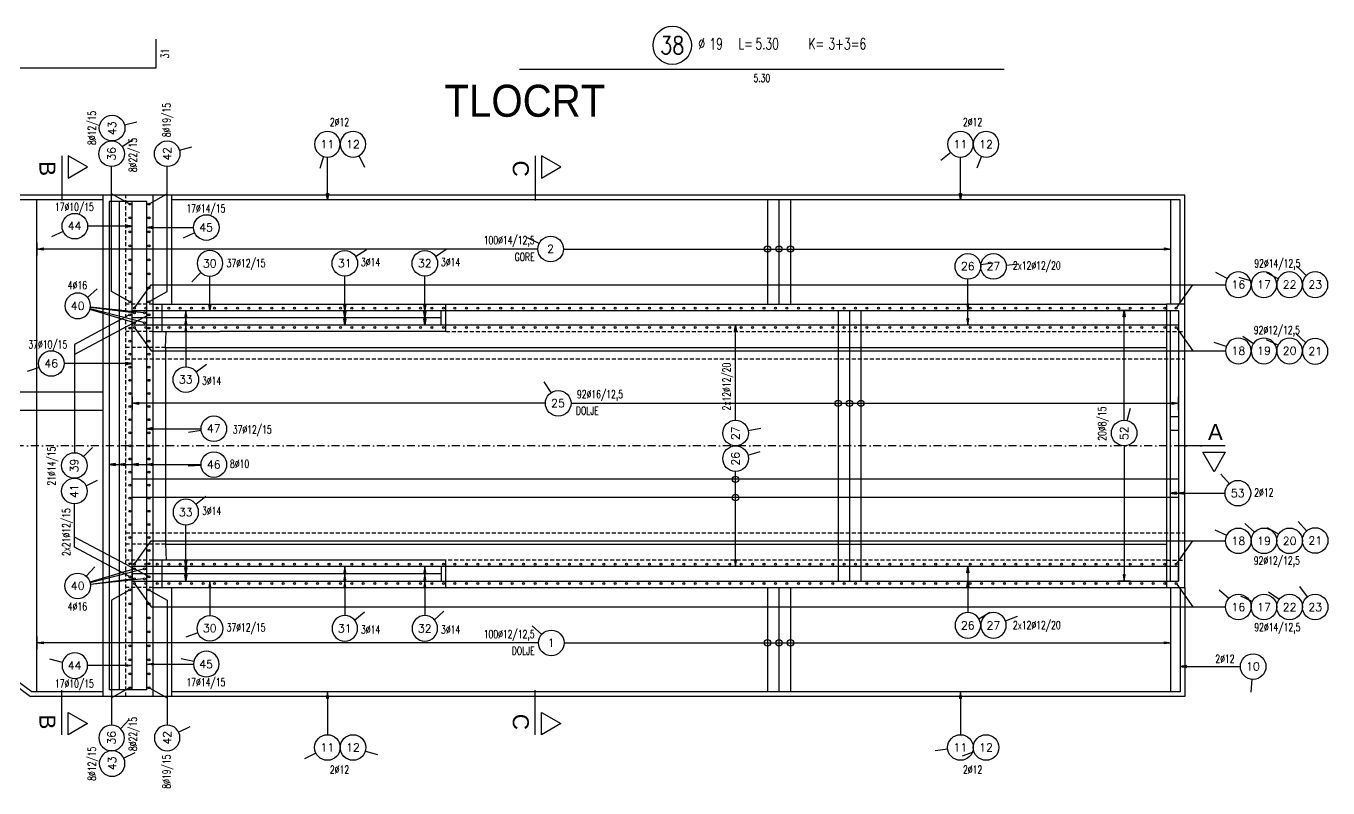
# Model space of a CAD drawing. Extents: x 14889 to 20301, y 1178 to 4297.
# Drawn here: x 15711 to 17135, y 1998 to 2831 of the extents above; entities that cross this region are included whole.
import ezdxf
from ezdxf.enums import TextEntityAlignment as Align

# ---------------------------------------------------------------- set-up
doc = ezdxf.new("R2010")
doc.units = 0
doc.header["$LTSCALE"] = 35
for name, pattern in [('CENTER', [0.47, 0.25, -0.1, 0.02, -0.1]), ('HIDDEN', [9.525, 6.35, -3.175]), ('HIDDEN2', [0.1875, 0.125, -0.0625])]:
    doc.linetypes.add(name, pattern=pattern)
for name, color, linetype in [('ARM', 1, 'CONTINUOUS'), ('ARM-I', 6, 'CONTINUOUS'), ('BETON', 7, 'CONTINUOUS'), ('BETON TANKO', 40, 'CONTINUOUS'), ('CRTICA', 7, 'CONTINUOUS'), ('KOTE', 4, 'CONTINUOUS'), ('NEVIDLJIVO', 9, 'HIDDEN2'), ('OSI', 2, 'CENTER'), ('TANKO', 8, 'CONTINUOUS'), ('TEKST', 7, 'CONTINUOUS')]:
    doc.layers.add(name, color=color, linetype=linetype)
doc.styles.add('KOTE', font='romans.shx', dxfattribs={"width": 0.7})
doc.styles.add('NASLOV', font='ARIAL.TTF')
doc.styles.get("Standard").update_dxf_attribs({"font": 'romans.shx', "width": 0.9})

# ---------------------------------------------------------------- blocks, each defined once
blk = doc.blocks.new('POZ')
at = {"layer": 'ARM-I'}
blk.add_circle((0, 0), 0.6, dxfattribs=at)
at = {"layer": 'ARM', "width": 0.7}
for s, p in [('%%c', (0.814, -0.125)), ('L=', (2.064, -0.125)), ('K=', (4.256, -0.125))]:
    blk.add_text(s, height=0.35, dxfattribs=at).set_placement(p)
for tag, p in [('VA', (0.879, 0.435)), ('FI', (1.162, -0.13)), ('DUZ', (2.598, -0.13)), ('KOM', (4.881, -0.13))]:
    blk.add_attdef(tag, p, '', height=0.35, dxfattribs=at)
at = {"layer": 'ARM', "width": 0.7, "flags": 1}
for tag, p in [('TIP', (1.038, -0.896)), ('A', (1.162, -1.411)), ('B', (1.162, -1.918)), ('C', (1.162, -2.426)), ('D', (1.162, -2.934)), ('E', (1.162, -3.441)), ('F', (1.162, -3.949)), ('G', (1.162, -4.457)), ('H', (1.162, -4.964)), ('I', (1.162, -5.472)), ('J', (1.162, -5.98)), ('K', (1.162, -6.487)), ('L', (1.162, -6.995)), ('M', (1.162, -7.503)), ('N', (1.162, -8.011))]:
    blk.add_attdef(tag, p, '', height=0.35, dxfattribs=at)
at = {"layer": 'ARM-I', "width": 0.8}
blk.add_attdef('POZ', text='', height=0.55, dxfattribs=at).set_placement((0, 0), align=Align.MIDDLE)
blk = doc.blocks.new('S')
at = {"layer": 'KOTE', "color": 9}
blk.add_line((0, 1), (0, -1), dxfattribs=at)
blk.add_lwpolyline([(-1, 0.17), (-1, -0.17), (0, 0)], close=True, dxfattribs=at)
at = {"layer": 'KOTE', "color": 9, "linetype": 'ByBlock'}
blk.add_solid([(-1, 0.17), (-1, -0.17), (0, 0)], dxfattribs=at)
blk = doc.blocks.new('P')
at = {"layer": 'KOTE'}
blk.add_circle((0, 0), 0.4, dxfattribs=at)
blk.add_attdef('P', text='', height=0.25, dxfattribs=at).set_placement((-0.004, 0.004), align=Align.MIDDLE)
blk = doc.blocks.new('STR')
at = {"layer": 'KOTE', "color": 9}
blk.add_lwpolyline([(-1, 0.17), (-1, -0.17), (0, 0)], close=True, dxfattribs=at)
at = {"layer": 'KOTE', "color": 9, "linetype": 'ByBlock'}
blk.add_solid([(-1, 0.17), (-1, -0.17), (0, 0)], dxfattribs=at)

msp = doc.modelspace()

# ---------------------------------------------------------------- linework, layer by layer
at = {"layer": 'ARM'}
for p, q in [((15795.3, 2641.3), (15550.3, 2641.3)), ((15723.1, 2103.3), (15723.1, 2641.3)), ((15843.3, 2639.3), (15802.3, 2639.3)), ((15802.3, 2639.3), (15802.3, 2105.3)), ((15813.2, 2639.3), (15813.2, 2105.3)), ((15827.3, 2105.3), (15827.3, 2639.3)), ((15843.3, 2105.3), (15843.3, 2639.3)), ((16973.3, 2641.3), (15870.3, 2641.3)), ((16522.1, 2641.3), (16522.1, 2527.3)), ((16534.6, 2641.3), (16534.6, 2527.3)), ((16547.1, 2641.3), (16547.1, 2527.3)), ((16963.1, 2527.3), (16963.1, 2641.3)), ((16973.3, 2527.3), (16973.3, 2641.3)), ((15827.3, 2520.3), (16971.3, 2520.3)), ((16165.3, 2504.3), (16165.3, 2520.3)), ((16599.2, 2520.3), (16599.2, 2224.3)), ((16611.7, 2520.3), (16611.7, 2224.3)), ((16624.2, 2520.3), (16624.2, 2224.3)), ((16962.3, 2520.3), (16962.3, 2224.3)), ((16971.3, 2520.3), (16971.3, 2224.3)), ((16165.3, 2512.3), (15827.3, 2512.3)), ((16971.3, 2504.3), (15827.3, 2504.3)), ((15795.3, 2431.1), (15550.3, 2431.1)), ((15795.3, 2411.1), (15550.3, 2411.1)), ((16962.3, 2404.5), (16971.3, 2404.5)), ((16962.3, 2389.5), (16971.3, 2389.5)), ((16971.3, 2335.7), (15827.3, 2335.7)), ((16971.3, 2315.7), (15827.3, 2315.7)), ((16971.3, 2240.3), (15827.3, 2240.3)), ((15827.3, 2240.3), (15827.3, 2224.3)), ((16165.3, 2240.3), (16165.3, 2224.3)), ((16971.3, 2224.3), (16971.3, 2240.3)), ((15550.3, 2227.7), (15717.9, 2103.3)), ((16165.3, 2232.3), (15827.3, 2232.3)), ((15827.3, 2224.3), (16971.3, 2224.3)), ((16522.1, 2217.3), (16522.1, 2103.3)), ((16534.6, 2217.3), (16534.6, 2103.3)), ((16547.1, 2217.3), (16547.1, 2103.3)), ((16963.1, 2103.3), (16963.1, 2217.3)), ((16973.3, 2217.3), (16973.3, 2103.3)), ((15795.3, 2103.3), (15717.9, 2103.3)), ((15843.3, 2105.3), (15802.3, 2105.3)), ((16973.3, 2103.3), (15870.3, 2103.3))]:
    msp.add_line(p, q, dxfattribs=at)
at = {"layer": 'ARM-I'}
for points in [[(15315.6, 2816.8), (15315.6, 2785.8), (15853.6, 2785.8), (15853.6, 2816.8)], [(16250.9, 2784.1), (16780.9, 2784.1)]]:
    msp.add_lwpolyline(points, dxfattribs=at)
at = {"layer": 'BETON'}
for p, q in [((15850.3, 2646.3), (15795.3, 2646.3)), ((15795.3, 2646.3), (15795.3, 2098.3)), ((15850.3, 2098.3), (15850.3, 2646.3)), ((15850.3, 2527.3), (16370.3, 2527.3)), ((15860.3, 2497.3), (15860.3, 2527.3)), ((16170.3, 2497.3), (16170.3, 2527.3)), ((16370.3, 2527.3), (16958.3, 2527.3)), ((15850.3, 2497.3), (15923.2, 2497.3)), ((16170.3, 2497.3), (15923.2, 2497.3)), ((15864, 2479.7), (16958.3, 2479.7)), ((15864, 2264.8), (16958.3, 2264.8)), ((15923.2, 2247.3), (15850.3, 2247.3)), ((15860.3, 2217.3), (15860.3, 2247.3)), ((16170.3, 2247.3), (15923.2, 2247.3)), ((16170.3, 2217.3), (16170.3, 2247.3)), ((15850.3, 2217.3), (16370.3, 2217.3)), ((16370.3, 2217.3), (16958.3, 2217.3)), ((15850.3, 2098.3), (15795.3, 2098.3))]:
    msp.add_line(p, q, dxfattribs=at)
msp.add_lwpolyline([(16958.3, 2527.3), (16958.3, 2217.3), (16978.3, 2217.3), (16978.3, 2527.3)], close=True, dxfattribs=at)
at = {"layer": 'BETON TANKO'}
for p, q in [((15795.3, 2646.3), (15545.3, 2646.3)), ((16978.3, 2646.3), (15850.3, 2646.3)), ((15870.3, 2646.3), (15870.3, 2527.3)), ((16978.3, 2527.3), (16978.3, 2646.3)), ((15864, 2479.7), (15864.6, 2497.3)), ((15864, 2479.7), (15864, 2264.8)), ((15864, 2264.8), (15864.6, 2247.3)), ((15545.3, 2225.2), (15716.3, 2098.3)), ((15870.3, 2217.3), (15870.3, 2098.3)), ((16978.3, 2217.3), (16978.3, 2098.3)), ((15795.3, 2098.3), (15716.3, 2098.3)), ((16978.3, 2098.3), (15850.3, 2098.3))]:
    msp.add_line(p, q, dxfattribs=at)
at = {"layer": 'CRTICA'}
for p, q in [((15819, 2723.2), (15832.6, 2726.7)), ((15816.5, 2699.6), (15828.1, 2707.4)), ((15879.1, 2695.6), (15892.6, 2699.4)), ((16722.3, 2693.2), (16711.5, 2684.2)), ((16036.7, 2688.8), (16032.5, 2675.4)), ((16075.2, 2689.6), (16081.5, 2677.1)), ((16755.9, 2689.1), (16750.8, 2676.1)), ((15752, 2606.6), (15739.3, 2600.7)), ((15895.7, 2605.1), (15883, 2599.3)), ((16272.4, 2593.6), (16259.8, 2599.7)), ((16071.7, 2579.3), (16083.5, 2586.8)), ((16159, 2579.5), (16170.7, 2587.3)), ((16755, 2570.4), (16768.9, 2572.3)), ((16783.1, 2569.8), (16797, 2571.2)), ((17111, 2558.5), (17101.3, 2568.5)), ((15902.6, 2561.8), (15892.8, 2551.7)), ((17024.5, 2555.2), (17012.2, 2561.9)), ((17051.4, 2552.3), (17037.9, 2556.2)), ((17080.4, 2555), (17068.1, 2561.6)), ((15778.5, 2534.6), (15789.1, 2543.8)), ((17053.3, 2484), (17041.7, 2492)), ((17110.5, 2485.1), (17100.1, 2494.6)), ((17023.6, 2480.8), (17010.4, 2485.4)), ((17080.2, 2482.2), (17067.6, 2488.3)), ((15725.8, 2457.9), (15712.5, 2453.5)), ((15897.3, 2453.1), (15908.5, 2461.5)), ((16285.5, 2430.5), (16277.8, 2442.2)), ((16915.4, 2399.9), (16918.8, 2413.4)), ((16500.9, 2388.9), (16514.6, 2391.5)), ((15902.9, 2389), (15889.1, 2386.9)), ((15774.2, 2360.6), (15784.2, 2370.4)), ((16500.6, 2362.2), (16514, 2366.2)), ((15902.8, 2350.8), (15888.8, 2349.9)), ((15777, 2328.7), (15789.6, 2334.6)), ((17027, 2330.9), (17017.6, 2341.3)), ((15897, 2308.6), (15907.9, 2317.4)), ((17024.1, 2274.3), (17011.4, 2280.2)), ((17054.4, 2277.8), (17044, 2287.2)), ((17080.8, 2275.6), (17068.7, 2282.7)), ((17111.5, 2279.3), (17102.1, 2289.7)), ((15777.2, 2229.6), (15786.5, 2240.1)), ((17026.3, 2205.4), (17015.8, 2214.6)), ((17052.1, 2202), (17039.4, 2207.9)), ((17081.3, 2204.1), (17069.9, 2212.2)), ((17112.4, 2207.3), (17103.9, 2218.4)), ((16070.6, 2181.8), (16081.3, 2190.8)), ((16157.8, 2182.1), (16168.1, 2191.5)), ((16753.1, 2183.2), (16765.1, 2190.4)), ((16782.2, 2181.1), (16795.2, 2186.1)), ((15899.3, 2167.8), (15886.2, 2162.9)), ((16275.2, 2166.1), (16264.8, 2175.5)), ((15751.1, 2135.5), (15737.5, 2138.9)), ((15894.8, 2136.5), (15881.1, 2139.4)), ((17051.7, 2117), (17050.3, 2103)), ((15814.6, 2063), (15824.2, 2073.1)), ((15878.2, 2059.2), (15890.7, 2065.5)), ((15818.1, 2030.9), (15830.7, 2037)), ((16028.3, 2036.2), (16015.8, 2030)), ((16082.4, 2038.5), (16095.8, 2034.7)), ((16719.1, 2040.6), (16705.3, 2038.8)), ((16747.9, 2037.6), (16734.7, 2032.8))]:
    msp.add_line(p, q, dxfattribs=at)
at = {"layer": 'KOTE'}
for centre, radius in [((15824.8, 2636.7), 1.05), ((15845.8, 2636.7), 1.05), ((15824.8, 2621.5), 1.05), ((15845.8, 2621.5), 1.05), ((15824.8, 2606.2), 1.05), ((15845.8, 2606.2), 1.05), ((15824.8, 2590.9), 1.05), ((15845.8, 2590.9), 1.05), ((16522.1, 2587.5), 3.5), ((16534.6, 2587.5), 3.5), ((16547.1, 2587.5), 3.5), ((15824.8, 2575.6), 1.05), ((15845.8, 2575.6), 1.05), ((15824.8, 2560.3), 1.05), ((15845.8, 2560.3), 1.05), ((15824.8, 2545.1), 1.05), ((15845.8, 2545.1), 1.05), ((15824.8, 2529.8), 1.05), ((15829.8, 2522.8), 1.05), ((15842.3, 2522.8), 1.05), ((15845.8, 2529.8), 1.05), ((15854.9, 2522.8), 1.05), ((15867.4, 2522.8), 1.05), ((15879.9, 2522.8), 1.05), ((15892.4, 2522.8), 1.05), ((15904.9, 2522.8), 1.05), ((15917.4, 2522.8), 1.05), ((15929.9, 2522.8), 1.05), ((15942.5, 2522.8), 1.05), ((15955, 2522.8), 1.05), ((15967.5, 2522.8), 1.05), ((15980, 2522.8), 1.05), ((15992.5, 2522.8), 1.05), ((16005, 2522.8), 1.05), ((16017.6, 2522.8), 1.05), ((16030.1, 2522.8), 1.05), ((16042.6, 2522.8), 1.05), ((16055.1, 2522.8), 1.05), ((16067.6, 2522.8), 1.05), ((16080.1, 2522.8), 1.05), ((16092.7, 2522.8), 1.05), ((16105.2, 2522.8), 1.05), ((16117.7, 2522.8), 1.05), ((16130.2, 2522.8), 1.05), ((16142.7, 2522.8), 1.05), ((16155.2, 2522.8), 1.05), ((16167.8, 2522.8), 1.05), ((16180.3, 2522.8), 1.05), ((16192.8, 2522.8), 1.05), ((16205.3, 2522.8), 1.05), ((16217.8, 2522.8), 1.05), ((16230.3, 2522.8), 1.05), ((16242.9, 2522.8), 1.05), ((16255.4, 2522.8), 1.05), ((16267.9, 2522.8), 1.05), ((16280.4, 2522.8), 1.05), ((16292.9, 2522.8), 1.05), ((16305.4, 2522.8), 1.05), ((16317.9, 2522.8), 1.05), ((16330.5, 2522.8), 1.05), ((16343, 2522.8), 1.05), ((16355.5, 2522.8), 1.05), ((16368, 2522.8), 1.05), ((16380.5, 2522.8), 1.05), ((16393, 2522.8), 1.05), ((16405.6, 2522.8), 1.05), ((16418.1, 2522.8), 1.05), ((16430.6, 2522.8), 1.05), ((16443.1, 2522.8), 1.05), ((16455.6, 2522.8), 1.05), ((16468.1, 2522.8), 1.05), ((16480.7, 2522.8), 1.05), ((16493.2, 2522.8), 1.05), ((16505.7, 2522.8), 1.05), ((16518.2, 2522.8), 1.05), ((16530.7, 2522.8), 1.05), ((16543.2, 2522.8), 1.05), ((16555.8, 2522.8), 1.05), ((16568.3, 2522.8), 1.05), ((16580.8, 2522.8), 1.05), ((16593.3, 2522.8), 1.05), ((16605.8, 2522.8), 1.05), ((16618.3, 2522.8), 1.05), ((16630.8, 2522.8), 1.05), ((16643.4, 2522.8), 1.05), ((16655.9, 2522.8), 1.05), ((16668.4, 2522.8), 1.05), ((16680.9, 2522.8), 1.05), ((16693.4, 2522.8), 1.05), ((16705.9, 2522.8), 1.05), ((16718.5, 2522.8), 1.05), ((16731, 2522.8), 1.05), ((16743.5, 2522.8), 1.05), ((16756, 2522.8), 1.05), ((16768.5, 2522.8), 1.05), ((16781, 2522.8), 1.05), ((16793.6, 2522.8), 1.05), ((16806.1, 2522.8), 1.05), ((16818.6, 2522.8), 1.05), ((16831.1, 2522.8), 1.05), ((16843.6, 2522.8), 1.05), ((16856.1, 2522.8), 1.05), ((16868.7, 2522.8), 1.05), ((16881.2, 2522.8), 1.05), ((16893.7, 2522.8), 1.05), ((16906.2, 2522.8), 1.05), ((16918.7, 2522.8), 1.05), ((16931.2, 2522.8), 1.05), ((16943.7, 2522.8), 1.05), ((16956.3, 2522.8), 1.05), ((16968.8, 2522.8), 1.05), ((15824.8, 2515.5), 1.05), ((15829.8, 2517.7), 1.05), ((15829.8, 2506.8), 1.05), ((15840.8, 2517.7), 1.05), ((15840.8, 2506.8), 1.05), ((15845.8, 2515.5), 1.05), ((15824.8, 2501.1), 1.05), ((15829.8, 2501.7), 1.05), ((15842.3, 2501.7), 1.05), ((15845.8, 2501.1), 1.05), ((15854.9, 2501.7), 1.05), ((15867.4, 2501.7), 1.05), ((15879.9, 2501.7), 1.05), ((15892.4, 2501.7), 1.05), ((15904.9, 2501.7), 1.05), ((15917.4, 2501.7), 1.05), ((15929.9, 2501.7), 1.05), ((15942.5, 2501.7), 1.05), ((15955, 2501.7), 1.05), ((15967.5, 2501.7), 1.05), ((15980, 2501.7), 1.05), ((15992.5, 2501.7), 1.05), ((16005, 2501.7), 1.05), ((16017.6, 2501.7), 1.05), ((16030.1, 2501.7), 1.05), ((16042.6, 2501.7), 1.05), ((16055.1, 2501.7), 1.05), ((16067.6, 2501.7), 1.05), ((16080.1, 2501.7), 1.05), ((16092.7, 2501.7), 1.05), ((16105.2, 2501.7), 1.05), ((16117.7, 2501.7), 1.05), ((16130.2, 2501.7), 1.05), ((16142.7, 2501.7), 1.05), ((16155.2, 2501.7), 1.05), ((16167.8, 2501.7), 1.05), ((16180.3, 2501.7), 1.05), ((16192.8, 2501.7), 1.05), ((16205.3, 2501.7), 1.05), ((16217.8, 2501.7), 1.05), ((16230.3, 2501.7), 1.05), ((16242.9, 2501.7), 1.05), ((16255.4, 2501.7), 1.05), ((16267.9, 2501.7), 1.05), ((16280.4, 2501.7), 1.05), ((16292.9, 2501.7), 1.05), ((16305.4, 2501.7), 1.05), ((16317.9, 2501.7), 1.05), ((16330.5, 2501.7), 1.05), ((16343, 2501.7), 1.05), ((16355.5, 2501.7), 1.05), ((16368, 2501.7), 1.05), ((16380.5, 2501.7), 1.05), ((16393, 2501.7), 1.05), ((16405.6, 2501.7), 1.05), ((16418.1, 2501.7), 1.05), ((16430.6, 2501.7), 1.05), ((16443.1, 2501.7), 1.05), ((16455.6, 2501.7), 1.05), ((16468.1, 2501.7), 1.05), ((16480.7, 2501.7), 1.05), ((16493.2, 2501.7), 1.05), ((16505.7, 2501.7), 1.05), ((16518.2, 2501.7), 1.05), ((16530.7, 2501.7), 1.05), ((16543.2, 2501.7), 1.05), ((16555.8, 2501.7), 1.05), ((16568.3, 2501.7), 1.05), ((16580.8, 2501.7), 1.05), ((16593.3, 2501.7), 1.05), ((16605.8, 2501.7), 1.05), ((16618.3, 2501.7), 1.05), ((16630.8, 2501.7), 1.05), ((16643.4, 2501.7), 1.05), ((16655.9, 2501.7), 1.05), ((16668.4, 2501.7), 1.05), ((16680.9, 2501.7), 1.05), ((16693.4, 2501.7), 1.05), ((16705.9, 2501.7), 1.05), ((16718.5, 2501.7), 1.05), ((16731, 2501.7), 1.05), ((16743.5, 2501.7), 1.05), ((16756, 2501.7), 1.05), ((16768.5, 2501.7), 1.05), ((16781, 2501.7), 1.05), ((16793.6, 2501.7), 1.05), ((16806.1, 2501.7), 1.05), ((16818.6, 2501.7), 1.05), ((16831.1, 2501.7), 1.05), ((16843.6, 2501.7), 1.05), ((16856.1, 2501.7), 1.05), ((16868.7, 2501.7), 1.05), ((16881.2, 2501.7), 1.05), ((16893.7, 2501.7), 1.05), ((16906.2, 2501.7), 1.05), ((16918.7, 2501.7), 1.05), ((16931.2, 2501.7), 1.05), ((16943.7, 2501.7), 1.05), ((16956.3, 2501.7), 1.05), ((16968.8, 2501.7), 1.05), ((15824.8, 2486.8), 1.05), ((15845.8, 2486.8), 1.05), ((15824.8, 2472.5), 1.05), ((15845.8, 2472.5), 1.05), ((15824.8, 2458.2), 1.05), ((15845.8, 2458.2), 1.05), ((15824.8, 2443.9), 1.05), ((15845.8, 2443.9), 1.05), ((15824.8, 2429.5), 1.05), ((15845.8, 2429.5), 1.05), ((16599.2, 2418.8), 3.5), ((16611.7, 2418.8), 3.5), ((16624.2, 2418.8), 3.5), ((15824.8, 2415.2), 1.05), ((15845.8, 2415.2), 1.05), ((15824.8, 2400.9), 1.05), ((15845.8, 2400.9), 1.05), ((15824.8, 2386.6), 1.05), ((15845.8, 2386.6), 1.05), ((15824.8, 2372.3), 1.05), ((15845.8, 2372.3), 1.05), ((15824.8, 2357.9), 1.05), ((15845.8, 2357.9), 1.05), ((15824.8, 2343.6), 1.05), ((15845.8, 2343.6), 1.05), ((16487.1, 2335.7), 3.5), ((15824.8, 2329.3), 1.05), ((15845.8, 2329.3), 1.05), ((15824.8, 2315), 1.05), ((15845.8, 2315), 1.05), ((16487.1, 2315.7), 3.5), ((15824.8, 2300.7), 1.05), ((15845.8, 2300.7), 1.05), ((15824.8, 2286.3), 1.05), ((15845.8, 2286.3), 1.05), ((15824.8, 2272), 1.05), ((15845.8, 2272), 1.05), ((15824.8, 2257.7), 1.05), ((15845.8, 2257.7), 1.05), ((15824.8, 2243.4), 1.05), ((15829.8, 2242.8), 1.05), ((15829.8, 2237.7), 1.05), ((15840.8, 2237.7), 1.05), ((15842.3, 2242.8), 1.05), ((15845.8, 2243.4), 1.05), ((15854.9, 2242.8), 1.05), ((15867.4, 2242.8), 1.05), ((15879.9, 2242.8), 1.05), ((15892.4, 2242.8), 1.05), ((15904.9, 2242.8), 1.05), ((15917.4, 2242.8), 1.05), ((15929.9, 2242.8), 1.05), ((15942.5, 2242.8), 1.05), ((15955, 2242.8), 1.05), ((15967.5, 2242.8), 1.05), ((15980, 2242.8), 1.05), ((15992.5, 2242.8), 1.05), ((16005, 2242.8), 1.05), ((16017.6, 2242.8), 1.05), ((16030.1, 2242.8), 1.05), ((16042.6, 2242.8), 1.05), ((16055.1, 2242.8), 1.05), ((16067.6, 2242.8), 1.05), ((16080.1, 2242.8), 1.05), ((16092.7, 2242.8), 1.05), ((16105.2, 2242.8), 1.05), ((16117.7, 2242.8), 1.05), ((16130.2, 2242.8), 1.05), ((16142.7, 2242.8), 1.05), ((16155.2, 2242.8), 1.05), ((16167.8, 2242.8), 1.05), ((16180.3, 2242.8), 1.05), ((16192.8, 2242.8), 1.05), ((16205.3, 2242.8), 1.05), ((16217.8, 2242.8), 1.05), ((16230.3, 2242.8), 1.05), ((16242.9, 2242.8), 1.05), ((16255.4, 2242.8), 1.05), ((16267.9, 2242.8), 1.05), ((16280.4, 2242.8), 1.05), ((16292.9, 2242.8), 1.05), ((16305.4, 2242.8), 1.05), ((16317.9, 2242.8), 1.05), ((16330.5, 2242.8), 1.05), ((16343, 2242.8), 1.05), ((16355.5, 2242.8), 1.05), ((16368, 2242.8), 1.05), ((16380.5, 2242.8), 1.05), ((16393, 2242.8), 1.05), ((16405.6, 2242.8), 1.05), ((16418.1, 2242.8), 1.05), ((16430.6, 2242.8), 1.05), ((16443.1, 2242.8), 1.05), ((16455.6, 2242.8), 1.05), ((16468.1, 2242.8), 1.05), ((16480.7, 2242.8), 1.05), ((16493.2, 2242.8), 1.05), ((16505.7, 2242.8), 1.05), ((16518.2, 2242.8), 1.05), ((16530.7, 2242.8), 1.05), ((16543.2, 2242.8), 1.05), ((16555.8, 2242.8), 1.05), ((16568.3, 2242.8), 1.05), ((16580.8, 2242.8), 1.05), ((16593.3, 2242.8), 1.05), ((16605.8, 2242.8), 1.05), ((16618.3, 2242.8), 1.05), ((16630.8, 2242.8), 1.05), ((16643.4, 2242.8), 1.05), ((16655.9, 2242.8), 1.05), ((16668.4, 2242.8), 1.05), ((16680.9, 2242.8), 1.05), ((16693.4, 2242.8), 1.05), ((16705.9, 2242.8), 1.05), ((16718.5, 2242.8), 1.05), ((16731, 2242.8), 1.05), ((16743.5, 2242.8), 1.05), ((16756, 2242.8), 1.05), ((16768.5, 2242.8), 1.05), ((16781, 2242.8), 1.05), ((16793.6, 2242.8), 1.05), ((16806.1, 2242.8), 1.05), ((16818.6, 2242.8), 1.05), ((16831.1, 2242.8), 1.05), ((16843.6, 2242.8), 1.05), ((16856.1, 2242.8), 1.05), ((16868.7, 2242.8), 1.05), ((16881.2, 2242.8), 1.05), ((16893.7, 2242.8), 1.05), ((16906.2, 2242.8), 1.05), ((16918.7, 2242.8), 1.05), ((16931.2, 2242.8), 1.05), ((16943.7, 2242.8), 1.05), ((16956.3, 2242.8), 1.05), ((16968.8, 2242.8), 1.05), ((15824.8, 2229.1), 1.05), ((15829.8, 2226.8), 1.05), ((15829.8, 2221.7), 1.05), ((15840.8, 2226.8), 1.05), ((15842.3, 2221.7), 1.05), ((15845.8, 2229.1), 1.05), ((15854.9, 2221.7), 1.05), ((15867.4, 2221.7), 1.05), ((15879.9, 2221.7), 1.05), ((15892.4, 2221.7), 1.05), ((15904.9, 2221.7), 1.05), ((15917.4, 2221.7), 1.05), ((15929.9, 2221.7), 1.05), ((15942.5, 2221.7), 1.05), ((15955, 2221.7), 1.05), ((15967.5, 2221.7), 1.05), ((15980, 2221.7), 1.05), ((15992.5, 2221.7), 1.05), ((16005, 2221.7), 1.05), ((16017.6, 2221.7), 1.05), ((16030.1, 2221.7), 1.05), ((16042.6, 2221.7), 1.05), ((16055.1, 2221.7), 1.05), ((16067.6, 2221.7), 1.05), ((16080.1, 2221.7), 1.05), ((16092.7, 2221.7), 1.05), ((16105.2, 2221.7), 1.05), ((16117.7, 2221.7), 1.05), ((16130.2, 2221.7), 1.05), ((16142.7, 2221.7), 1.05), ((16155.2, 2221.7), 1.05), ((16167.8, 2221.7), 1.05), ((16180.3, 2221.7), 1.05), ((16192.8, 2221.7), 1.05), ((16205.3, 2221.7), 1.05), ((16217.8, 2221.7), 1.05), ((16230.3, 2221.7), 1.05), ((16242.9, 2221.7), 1.05), ((16255.4, 2221.7), 1.05), ((16267.9, 2221.7), 1.05), ((16280.4, 2221.7), 1.05), ((16292.9, 2221.7), 1.05), ((16305.4, 2221.7), 1.05), ((16317.9, 2221.7), 1.05), ((16330.5, 2221.7), 1.05), ((16343, 2221.7), 1.05), ((16355.5, 2221.7), 1.05), ((16368, 2221.7), 1.05), ((16380.5, 2221.7), 1.05), ((16393, 2221.7), 1.05), ((16405.6, 2221.7), 1.05), ((16418.1, 2221.7), 1.05), ((16430.6, 2221.7), 1.05), ((16443.1, 2221.7), 1.05), ((16455.6, 2221.7), 1.05), ((16468.1, 2221.7), 1.05), ((16480.7, 2221.7), 1.05), ((16493.2, 2221.7), 1.05), ((16505.7, 2221.7), 1.05), ((16518.2, 2221.7), 1.05), ((16530.7, 2221.7), 1.05), ((16543.2, 2221.7), 1.05), ((16555.8, 2221.7), 1.05), ((16568.3, 2221.7), 1.05), ((16580.8, 2221.7), 1.05), ((16593.3, 2221.7), 1.05), ((16605.8, 2221.7), 1.05), ((16618.3, 2221.7), 1.05), ((16630.8, 2221.7), 1.05), ((16643.4, 2221.7), 1.05), ((16655.9, 2221.7), 1.05), ((16668.4, 2221.7), 1.05), ((16680.9, 2221.7), 1.05), ((16693.4, 2221.7), 1.05), ((16705.9, 2221.7), 1.05), ((16718.5, 2221.7), 1.05), ((16731, 2221.7), 1.05), ((16743.5, 2221.7), 1.05), ((16756, 2221.7), 1.05), ((16768.5, 2221.7), 1.05), ((16781, 2221.7), 1.05), ((16793.6, 2221.7), 1.05), ((16806.1, 2221.7), 1.05), ((16818.6, 2221.7), 1.05), ((16831.1, 2221.7), 1.05), ((16843.6, 2221.7), 1.05), ((16856.1, 2221.7), 1.05), ((16868.7, 2221.7), 1.05), ((16881.2, 2221.7), 1.05), ((16893.7, 2221.7), 1.05), ((16906.2, 2221.7), 1.05), ((16918.7, 2221.7), 1.05), ((16931.2, 2221.7), 1.05), ((16943.7, 2221.7), 1.05), ((16956.3, 2221.7), 1.05), ((16968.8, 2221.7), 1.05), ((15824.8, 2214.7), 1.05), ((15845.8, 2214.7), 1.05), ((15824.8, 2199.5), 1.05), ((15845.8, 2199.5), 1.05), ((15824.8, 2184.2), 1.05), ((15845.8, 2184.2), 1.05), ((15824.8, 2168.9), 1.05), ((15845.8, 2168.9), 1.05), ((15824.8, 2153.6), 1.05), ((15845.8, 2153.6), 1.05), ((16522.1, 2156.8), 3.5), ((16534.6, 2156.8), 3.5), ((16547.1, 2156.8), 3.5), ((15824.8, 2138.3), 1.05), ((15845.8, 2138.3), 1.05), ((15824.8, 2123.1), 1.05), ((15845.8, 2123.1), 1.05), ((15824.8, 2107.8), 1.05), ((15845.8, 2107.8), 1.05)]:
    msp.add_circle(centre, radius, dxfattribs=at)
at = {"layer": 'NEVIDLJIVO'}
for p, q in [((15820.3, 2098.3), (15820.3, 2646.3)), ((15850.3, 2527.3), (15820.3, 2527.3)), ((15850.3, 2497.3), (15820.3, 2497.3)), ((16170.3, 2497.3), (16958.3, 2497.3)), ((16958.3, 2497.3), (16978.3, 2497.3)), ((15864, 2479.7), (15820.3, 2479.7)), ((15820.3, 2467.3), (16978.3, 2467.3)), ((15820.3, 2277.3), (16978.3, 2277.3)), ((15864, 2264.8), (15820.3, 2264.8)), ((15850.3, 2247.3), (15820.3, 2247.3)), ((16958.3, 2247.3), (16170.3, 2247.3)), ((16958.3, 2247.3), (16978.3, 2247.3)), ((15850.3, 2217.3), (15820.3, 2217.3))]:
    msp.add_line(p, q, dxfattribs=at)
at = {"layer": 'OSI'}
msp.add_line((17008.3, 2372.3), (15505.3, 2372.3), dxfattribs=at)
at = {"layer": 'TANKO'}
for p, q in [((15804.9, 2541), (15804.9, 2677.7)), ((15865.7, 2541), (15865.7, 2677.7)), ((16040.9, 2641.3), (16040.9, 2688.1)), ((16733, 2641.3), (16733, 2688.1)), ((15823.9, 2637.3), (15804.9, 2648)), ((15846.7, 2637.3), (15865.7, 2648)), ((15827.3, 2612.5), (15778.7, 2612.5)), ((15843.3, 2611), (15894.5, 2611)), ((16271, 2587.5), (15723.1, 2587.5)), ((16299.6, 2587.5), (16963.1, 2587.5)), ((15830.4, 2523.6), (15848, 2548.4)), ((15848, 2548.4), (17022.8, 2548.4)), ((15912.4, 2520.3), (15912.4, 2557.8)), ((16059.9, 2504.3), (16059.9, 2557.8)), ((16147.4, 2504.3), (16147.4, 2557.8)), ((16741.1, 2504.3), (16741.1, 2554.5)), ((16969.4, 2523.6), (16987, 2548.4)), ((15823.9, 2530.3), (15804.9, 2541)), ((15846.7, 2530.3), (15865.7, 2541)), ((15828.8, 2507.1), (15781.3, 2521.4)), ((15839.8, 2507), (15781.5, 2522)), ((15828.8, 2517.9), (15781.8, 2523.7)), ((15839.7, 2517.9), (15781.9, 2524)), ((15886.1, 2520.3), (15886.1, 2458.7)), ((16912, 2400.3), (16912, 2520.3)), ((15823.9, 2515), (15764.3, 2483.2)), ((15844.9, 2515), (15764.3, 2472)), ((15830.4, 2500.9), (15848, 2476.1)), ((16487.1, 2400.3), (16487.1, 2504.3)), ((16969.4, 2500.9), (16987, 2476.1)), ((15764.3, 2483.2), (15764.3, 2364.8)), ((15848, 2476.1), (17022.8, 2476.1)), ((15827.3, 2462.3), (15753, 2462.3)), ((16279.2, 2418.8), (15827.3, 2418.8)), ((16307.7, 2418.8), (16971.3, 2418.8)), ((15843.3, 2391), (15902.7, 2391)), ((16912, 2372.3), (16912, 2224.3)), ((15802.3, 2351.8), (15902.7, 2351.8)), ((16487.1, 2240.3), (16487.1, 2344.3)), ((16962.3, 2320.5), (17022.3, 2320.5)), ((15764.3, 2261.3), (15764.3, 2308.8)), ((15886.1, 2224.3), (15886.1, 2285.8)), ((15844.9, 2229.6), (15764.3, 2272.5)), ((15830.4, 2243.6), (15848, 2268.4)), ((15848, 2268.4), (17022.8, 2268.4)), ((16969.4, 2243.6), (16987, 2268.4)), ((15823.9, 2229.6), (15764.3, 2261.3)), ((15828.8, 2237.4), (15781.3, 2223.1)), ((15839.8, 2237.5), (15781.5, 2222.6)), ((16059.9, 2240.3), (16059.9, 2186.7)), ((16147.4, 2240.3), (16147.4, 2186.7)), ((16741.1, 2240.3), (16741.1, 2190)), ((15828.8, 2226.7), (15781.8, 2220.8)), ((15839.7, 2226.7), (15781.9, 2220.6)), ((15830.4, 2220.9), (15848, 2196.1)), ((15912.4, 2224.3), (15912.4, 2186.7)), ((16969.4, 2220.9), (16987, 2196.1)), ((15823.9, 2214.2), (15804.9, 2203.5)), ((15846.7, 2214.2), (15865.7, 2203.5)), ((15804.9, 2203.5), (15804.9, 2066.9)), ((15848, 2196.1), (17022.8, 2196.1)), ((15865.7, 2203.5), (15865.7, 2066.9)), ((16271, 2156.8), (15723.1, 2156.8)), ((16299.6, 2156.8), (16963.1, 2156.8)), ((15827.3, 2132), (15778.7, 2132)), ((15843.3, 2133.6), (15894.5, 2133.6)), ((16973.3, 2130.9), (17039, 2130.9)), ((15823.9, 2107.3), (15804.9, 2096.6)), ((15846.7, 2107.3), (15865.7, 2096.6)), ((16040.9, 2103.3), (16040.9, 2056.4)), ((16733, 2103.3), (16733, 2056.4))]:
    msp.add_line(p, q, dxfattribs=at)
at = {"layer": 'TEKST', "linetype": 'HIDDEN'}
for p, q in [((15750.4, 2689.5), (15750.4, 2640.5)), ((16267.9, 2689.5), (16267.9, 2640.5)), ((17022.5, 2372.3), (16973.5, 2372.3)), ((15750.4, 2056.2), (15750.4, 2105.2)), ((16267.9, 2056.2), (16267.9, 2105.2))]:
    msp.add_line(p, q, dxfattribs=at)
at = {"layer": 'TEKST'}
for points in [[(15757.4, 2689.5), (15757.4, 2665), (15778.6, 2677.3)], [(16274.9, 2689.5), (16274.9, 2665), (16296.1, 2677.3)], [(16998, 2365.3), (17022.5, 2365.3), (17010.3, 2344)], [(15757.4, 2056.2), (15757.4, 2080.7), (15778.6, 2068.5)], [(16274.9, 2056.2), (16274.9, 2080.7), (16296.1, 2068.5)]]:
    msp.add_lwpolyline(points, close=True, dxfattribs=at)

# ---------------------------------------------------------------- block references
at = {"layer": 'KOTE', "xscale": 35, "yscale": 35, "zscale": 35}
msp.add_blockref('POZ', (16417.9, 2810.3), dxfattribs=at).add_auto_attribs({'POZ': '38', 'FI': '19', 'DUZ': '5.30', 'KOM': '3+3=6'})
at = {"layer": 'KOTE'}
ref = msp.add_blockref('P', (15805.5, 2719.7), dxfattribs=dict(at, xscale=35, yscale=35, zscale=35, rotation=90))
ref.add_attrib('P', '43', dxfattribs={"height": 8.75, "rotation": 90}).set_placement((15805.4, 2719.5), align=Align.MIDDLE)
ref = msp.add_blockref('P', (15804.9, 2691.7), dxfattribs=dict(at, xscale=35, yscale=35, zscale=35, rotation=90))
ref.add_attrib('P', '36', dxfattribs={"height": 8.75, "rotation": 90}).set_placement((15804.8, 2691.6), align=Align.MIDDLE)
ref = msp.add_blockref('P', (15865.7, 2691.7), dxfattribs=dict(at, xscale=35, yscale=35, zscale=35, rotation=90))
ref.add_attrib('P', '42', dxfattribs={"height": 8.75, "rotation": 90}).set_placement((15865.5, 2691.6), align=Align.MIDDLE)
ref = msp.add_blockref('P', (16040.9, 2702.1), dxfattribs=dict(at, xscale=-35, yscale=35, zscale=35, rotation=180.0000000000015))
ref.add_attrib('P', '11', dxfattribs={"height": 8.75}).set_placement((16040.8, 2702), align=Align.MIDDLE)
ref = msp.add_blockref('P', (16068.9, 2702.1), dxfattribs=dict(at, xscale=-35, yscale=35, zscale=35, rotation=180.0000000000015))
ref.add_attrib('P', '12', dxfattribs={"height": 8.75}).set_placement((16068.8, 2702), align=Align.MIDDLE)
ref = msp.add_blockref('P', (16733, 2702.1), dxfattribs=dict(at, xscale=-35, yscale=35, zscale=35, rotation=180.0000000000015))
ref.add_attrib('P', '11', dxfattribs={"height": 8.75}).set_placement((16732.9, 2702), align=Align.MIDDLE)
ref = msp.add_blockref('P', (16761, 2702.1), dxfattribs=dict(at, xscale=-35, yscale=35, zscale=35, rotation=180.0000000000015))
ref.add_attrib('P', '12', dxfattribs={"height": 8.75}).set_placement((16760.9, 2702), align=Align.MIDDLE)
at = {"layer": 'KOTE', "yscale": 7, "zscale": 7}
for name, p, xscale, rotation in [('STR', (16040.9, 2641.3), -7, 90.00000000000152), ('STR', (16733, 2641.3), -7, 90.00000000000152), ('STR', (15843.3, 2611), 7, 180), ('S', (15723.1, 2587.5), -7, 359.9999999999918), ('S', (16963.1, 2587.5), -7, 179.9999999999917), ('STR', (15886.1, 2520.3), 7, 89.99999999999746), ('STR', (15912.4, 2520.3), -7, 90.00000000000256), ('STR', (16059.9, 2520.3), -7, 90.00000000000256), ('STR', (16147.4, 2520.3), -7, 90.00000000000256), ('STR', (16741.1, 2520.3), 7, 270), ('S', (16912, 2520.3), -7, 270.000000000002), ('STR', (15886.1, 2512.3), 7, 89.99999999999746), ('STR', (16059.9, 2512.3), -7, 90.00000000000256), ('STR', (16059.9, 2504.3), -7, 90.00000000000256), ('STR', (16147.4, 2512.3), -7, 90.00000000000256), ('STR', (16147.4, 2504.3), -7, 90.00000000000256), ('STR', (16741.1, 2504.3), 7, 270), ('STR', (15886.1, 2504.3), 7, 89.99999999999746), ('S', (16487.1, 2504.3), -7, 270.000000000002), ('S', (15827.3, 2418.8), -7, 359.9999999999918), ('S', (16971.3, 2418.8), -7, 179.9999999999917), ('STR', (15843.3, 2391), 7, 180), ('STR', (15802.3, 2351.8), 7, 180), ('STR', (15813.2, 2351.8), 7, 180), ('STR', (15827.3, 2351.8), 7, 180), ('STR', (15843.3, 2351.8), 7, 180), ('STR', (16962.3, 2320.5), 7, 180), ('STR', (16971.3, 2320.5), 7, 180), ('STR', (15886.1, 2240.3), -7, 90.00000000000423), ('STR', (15886.1, 2232.3), -7, 90.00000000000423), ('STR', (16059.9, 2240.3), 7, 90.00000000000024), ('STR', (16147.4, 2240.3), 7, 89.99999999999746), ('S', (16487.1, 2240.3), 7, 270), ('STR', (16741.1, 2240.3), -7, 270.0000000000026), ('STR', (15886.1, 2224.3), -7, 90.00000000000423), ('STR', (15912.4, 2224.3), 7, 90), ('STR', (16059.9, 2232.3), 7, 90.00000000000024), ('STR', (16059.9, 2224.3), 7, 90.00000000000024), ('STR', (16147.4, 2232.3), 7, 89.99999999999746), ('STR', (16147.4, 2224.3), 7, 89.99999999999746), ('STR', (16741.1, 2224.3), -7, 270.0000000000026), ('S', (16912, 2224.3), 7, 269.999999999998), ('S', (15723.1, 2156.8), -7, 359.9999999999918), ('S', (16963.1, 2156.8), -7, 179.9999999999917), ('STR', (15827.3, 2132), -7, 180.0000000000036), ('STR', (15843.3, 2133.6), -7, 3.597122599785508e-12), ('STR', (16973.3, 2130.9), 7, 180), ('STR', (16040.9, 2103.3), 7, 90), ('STR', (16733, 2103.3), 7, 90)]:
    msp.add_blockref(name, p, dxfattribs=dict(at, xscale=xscale, rotation=rotation))
at = {"layer": 'KOTE'}
ref = msp.add_blockref('P', (15764.7, 2612.5), dxfattribs=dict(at, xscale=35, yscale=35, zscale=35))
ref.add_attrib('P', '44', dxfattribs={"height": 8.75}).set_placement((15764.5, 2612.7), align=Align.MIDDLE)
ref = msp.add_blockref('P', (15908.5, 2611), dxfattribs=dict(at, xscale=35, yscale=35, zscale=35))
ref.add_attrib('P', '45', dxfattribs={"height": 8.75}).set_placement((15908.3, 2611.1), align=Align.MIDDLE)
at = {"layer": 'KOTE', "xscale": 7, "yscale": 7, "zscale": 7}
for p in [(15827.3, 2612.5), (15827.3, 2462.3)]:
    msp.add_blockref('STR', p, dxfattribs=at)
at = {"layer": 'KOTE'}
ref = msp.add_blockref('P', (16285, 2587.5), dxfattribs=dict(at, xscale=35, yscale=35, zscale=35))
ref.add_attrib('P', '2', dxfattribs={"height": 8.75}).set_placement((16284.9, 2587.7), align=Align.MIDDLE)
ref = msp.add_blockref('P', (15912.4, 2571.8), dxfattribs=dict(at, xscale=-35, yscale=35, zscale=35, rotation=180.0000000000026))
ref.add_attrib('P', '30', dxfattribs={"height": 8.75}).set_placement((15912.2, 2571.7), align=Align.MIDDLE)
ref = msp.add_blockref('P', (16059.9, 2571.8), dxfattribs=dict(at, xscale=35, yscale=35, zscale=35))
ref.add_attrib('P', '31', dxfattribs={"height": 8.75}).set_placement((16059.8, 2571.9), align=Align.MIDDLE)
ref = msp.add_blockref('P', (16147.4, 2571.8), dxfattribs=dict(at, xscale=35, yscale=35, zscale=35))
ref.add_attrib('P', '32', dxfattribs={"height": 8.75}).set_placement((16147.3, 2571.9), align=Align.MIDDLE)
ref = msp.add_blockref('P', (16741.1, 2568.5), dxfattribs=dict(at, xscale=35, yscale=35, zscale=35))
ref.add_attrib('P', '26', dxfattribs={"height": 8.75}).set_placement((16741, 2568.7), align=Align.MIDDLE)
ref = msp.add_blockref('P', (16769.1, 2568.5), dxfattribs=dict(at, xscale=35, yscale=35, zscale=35))
ref.add_attrib('P', '27', dxfattribs={"height": 8.75}).set_placement((16769, 2568.7), align=Align.MIDDLE)
ref = msp.add_blockref('P', (17036.8, 2548.4), dxfattribs=dict(at, xscale=-35, yscale=35, zscale=35))
ref.add_attrib('P', '16', dxfattribs={"height": 8.75}).set_placement((17036.9, 2548.6), align=Align.MIDDLE)
ref = msp.add_blockref('P', (17064.8, 2548.4), dxfattribs=dict(at, xscale=-35, yscale=35, zscale=35))
ref.add_attrib('P', '17', dxfattribs={"height": 8.75}).set_placement((17064.9, 2548.6), align=Align.MIDDLE)
ref = msp.add_blockref('P', (17092.8, 2548.4), dxfattribs=dict(at, xscale=-35, yscale=35, zscale=35, rotation=8.553158181712206e-12))
ref.add_attrib('P', '22', dxfattribs={"height": 8.75}).set_placement((17092.9, 2548.6), align=Align.MIDDLE)
ref = msp.add_blockref('P', (17120.8, 2548.4), dxfattribs=dict(at, xscale=-35, yscale=35, zscale=35, rotation=8.553158181712206e-12))
ref.add_attrib('P', '23', dxfattribs={"height": 8.75}).set_placement((17120.9, 2548.6), align=Align.MIDDLE)
ref = msp.add_blockref('P', (15767.9, 2525.4), dxfattribs=dict(at, xscale=-35, yscale=35, zscale=35, rotation=180.0000000000066))
ref.add_attrib('P', '40', dxfattribs={"height": 8.75}).set_placement((15767.8, 2525.3), align=Align.MIDDLE)
ref = msp.add_blockref('P', (17036.8, 2476.1), dxfattribs=dict(at, xscale=-35, yscale=35, zscale=35, rotation=359.9999999999931))
ref.add_attrib('P', '18', dxfattribs={"height": 8.75, "rotation": 360}).set_placement((17036.9, 2476.2), align=Align.MIDDLE)
ref = msp.add_blockref('P', (17064.8, 2476.1), dxfattribs=dict(at, xscale=-35, yscale=35, zscale=35, rotation=359.9999999999931))
ref.add_attrib('P', '19', dxfattribs={"height": 8.75, "rotation": 360}).set_placement((17064.9, 2476.2), align=Align.MIDDLE)
ref = msp.add_blockref('P', (17092.8, 2476.1), dxfattribs=dict(at, xscale=-35, yscale=35, zscale=35, rotation=359.9999999999905))
ref.add_attrib('P', '20', dxfattribs={"height": 8.75, "rotation": 360}).set_placement((17092.9, 2476.2), align=Align.MIDDLE)
ref = msp.add_blockref('P', (17120.8, 2475.7), dxfattribs=dict(at, xscale=-35, yscale=35, zscale=35, rotation=359.9999999999905))
ref.add_attrib('P', '21', dxfattribs={"height": 8.75, "rotation": 360}).set_placement((17120.9, 2475.8), align=Align.MIDDLE)
ref = msp.add_blockref('P', (15739, 2462.3), dxfattribs=dict(at, xscale=35, yscale=35, zscale=35))
ref.add_attrib('P', '46', dxfattribs={"height": 8.75}).set_placement((15738.9, 2462.5), align=Align.MIDDLE)
ref = msp.add_blockref('P', (15886.1, 2444.7), dxfattribs=dict(at, xscale=35, yscale=35, zscale=35))
ref.add_attrib('P', '33', dxfattribs={"height": 8.75}).set_placement((15886, 2444.9), align=Align.MIDDLE)
ref = msp.add_blockref('P', (16293.2, 2418.8), dxfattribs=dict(at, xscale=35, yscale=35, zscale=35))
ref.add_attrib('P', '25', dxfattribs={"height": 8.75}).set_placement((16293, 2418.9), align=Align.MIDDLE)
ref = msp.add_blockref('P', (15916.7, 2391), dxfattribs=dict(at, xscale=35, yscale=35, zscale=35))
ref.add_attrib('P', '47', dxfattribs={"height": 8.75}).set_placement((15916.6, 2391.2), align=Align.MIDDLE)
ref = msp.add_blockref('P', (16487.1, 2386.3), dxfattribs=dict(at, xscale=35, yscale=35, zscale=35, rotation=90))
ref.add_attrib('P', '27', dxfattribs={"height": 8.75, "rotation": 90}).set_placement((16487, 2386.1), align=Align.MIDDLE)
ref = msp.add_blockref('P', (16912, 2386.3), dxfattribs=dict(at, xscale=35, yscale=35, zscale=35, rotation=90))
ref.add_attrib('P', '52', dxfattribs={"height": 8.75, "rotation": 90}).set_placement((16911.9, 2386.1), align=Align.MIDDLE)
ref = msp.add_blockref('P', (15764.3, 2350.8), dxfattribs=dict(at, xscale=35, yscale=35, zscale=35, rotation=90))
ref.add_attrib('P', '39', dxfattribs={"height": 8.75, "rotation": 90}).set_placement((15764.1, 2350.7), align=Align.MIDDLE)
ref = msp.add_blockref('P', (15916.7, 2351.8), dxfattribs=dict(at, xscale=35, yscale=35, zscale=35))
ref.add_attrib('P', '46', dxfattribs={"height": 8.75}).set_placement((15916.6, 2351.9), align=Align.MIDDLE)
ref = msp.add_blockref('P', (16487.1, 2358.3), dxfattribs=dict(at, xscale=35, yscale=35, zscale=35, rotation=90))
ref.add_attrib('P', '26', dxfattribs={"height": 8.75, "rotation": 90}).set_placement((16487, 2358.1), align=Align.MIDDLE)
ref = msp.add_blockref('P', (15764.3, 2322.8), dxfattribs=dict(at, xscale=35, yscale=35, zscale=35, rotation=90))
ref.add_attrib('P', '41', dxfattribs={"height": 8.75, "rotation": 90}).set_placement((15764.1, 2322.7), align=Align.MIDDLE)
ref = msp.add_blockref('P', (17036.3, 2320.5), dxfattribs=dict(at, xscale=35, yscale=35, zscale=35))
ref.add_attrib('P', '53', dxfattribs={"height": 8.75}).set_placement((17036.2, 2320.6), align=Align.MIDDLE)
ref = msp.add_blockref('P', (15886.1, 2299.8), dxfattribs=dict(at, xscale=-35, yscale=35, zscale=35, rotation=180.0000000000017))
ref.add_attrib('P', '33', dxfattribs={"height": 8.75}).set_placement((15886, 2299.7), align=Align.MIDDLE)
ref = msp.add_blockref('P', (17036.8, 2268.4), dxfattribs=dict(at, xscale=35, yscale=35, zscale=35, rotation=180.0000000000094))
ref.add_attrib('P', '18', dxfattribs={"height": 8.75}).set_placement((17036.9, 2268.3), align=Align.MIDDLE)
ref = msp.add_blockref('P', (17064.8, 2268.4), dxfattribs=dict(at, xscale=35, yscale=35, zscale=35, rotation=180.0000000000094))
ref.add_attrib('P', '19', dxfattribs={"height": 8.75}).set_placement((17064.9, 2268.3), align=Align.MIDDLE)
ref = msp.add_blockref('P', (17092.8, 2268.4), dxfattribs=dict(at, xscale=35, yscale=35, zscale=35, rotation=180.000000000012))
ref.add_attrib('P', '20', dxfattribs={"height": 8.75}).set_placement((17092.9, 2268.3), align=Align.MIDDLE)
ref = msp.add_blockref('P', (17120.8, 2268.8), dxfattribs=dict(at, xscale=35, yscale=35, zscale=35, rotation=180.000000000012))
ref.add_attrib('P', '21', dxfattribs={"height": 8.75}).set_placement((17120.9, 2268.7), align=Align.MIDDLE)
ref = msp.add_blockref('P', (15767.9, 2219.1), dxfattribs=dict(at, xscale=35, yscale=35, zscale=35))
ref.add_attrib('P', '40', dxfattribs={"height": 8.75}).set_placement((15767.8, 2219.2), align=Align.MIDDLE)
ref = msp.add_blockref('P', (17036.8, 2196.1), dxfattribs=dict(at, xscale=35, yscale=35, zscale=35, rotation=180.0000000000026))
ref.add_attrib('P', '16', dxfattribs={"height": 8.75}).set_placement((17036.9, 2195.9), align=Align.MIDDLE)
ref = msp.add_blockref('P', (17064.8, 2196.1), dxfattribs=dict(at, xscale=35, yscale=35, zscale=35, rotation=180.0000000000026))
ref.add_attrib('P', '17', dxfattribs={"height": 8.75}).set_placement((17064.9, 2195.9), align=Align.MIDDLE)
ref = msp.add_blockref('P', (17092.8, 2196.1), dxfattribs=dict(at, xscale=35, yscale=35, zscale=35, rotation=179.999999999994))
ref.add_attrib('P', '22', dxfattribs={"height": 8.75, "rotation": 360}).set_placement((17092.9, 2195.9), align=Align.MIDDLE)
ref = msp.add_blockref('P', (17120.8, 2196.1), dxfattribs=dict(at, xscale=35, yscale=35, zscale=35, rotation=179.999999999994))
ref.add_attrib('P', '23', dxfattribs={"height": 8.75, "rotation": 360}).set_placement((17120.9, 2195.9), align=Align.MIDDLE)
ref = msp.add_blockref('P', (15912.4, 2172.7), dxfattribs=dict(at, xscale=35, yscale=35, zscale=35))
ref.add_attrib('P', '30', dxfattribs={"height": 8.75}).set_placement((15912.2, 2172.9), align=Align.MIDDLE)
ref = msp.add_blockref('P', (16059.9, 2172.7), dxfattribs=dict(at, xscale=-35, yscale=35, zscale=35, rotation=180.0000000000028))
ref.add_attrib('P', '31', dxfattribs={"height": 8.75}).set_placement((16059.8, 2172.6), align=Align.MIDDLE)
ref = msp.add_blockref('P', (16147.4, 2172.7), dxfattribs=dict(at, xscale=-35, yscale=35, zscale=35, rotation=180))
ref.add_attrib('P', '32', dxfattribs={"height": 8.75}).set_placement((16147.3, 2172.6), align=Align.MIDDLE)
ref = msp.add_blockref('P', (16741.1, 2176), dxfattribs=dict(at, xscale=-35, yscale=35, zscale=35, rotation=180.0000000000026))
ref.add_attrib('P', '26', dxfattribs={"height": 8.75}).set_placement((16741, 2175.9), align=Align.MIDDLE)
ref = msp.add_blockref('P', (16769.1, 2176), dxfattribs=dict(at, xscale=-35, yscale=35, zscale=35, rotation=180.0000000000026))
ref.add_attrib('P', '27', dxfattribs={"height": 8.75}).set_placement((16769, 2175.9), align=Align.MIDDLE)
ref = msp.add_blockref('P', (16285.6, 2156.8), dxfattribs=dict(at, xscale=35, yscale=35, zscale=35))
ref.add_attrib('P', '1', dxfattribs={"height": 8.75}).set_placement((16285.4, 2156.9), align=Align.MIDDLE)
ref = msp.add_blockref('P', (15764.7, 2132), dxfattribs=dict(at, xscale=-35, yscale=35, zscale=35, rotation=180.0000000000036))
ref.add_attrib('P', '44', dxfattribs={"height": 8.75}).set_placement((15764.5, 2131.9), align=Align.MIDDLE)
ref = msp.add_blockref('P', (15908.5, 2133.6), dxfattribs=dict(at, xscale=-35, yscale=35, zscale=35, rotation=180.0000000000036))
ref.add_attrib('P', '45', dxfattribs={"height": 8.75}).set_placement((15908.3, 2133.4), align=Align.MIDDLE)
ref = msp.add_blockref('P', (17053, 2130.9), dxfattribs=dict(at, xscale=35, yscale=35, zscale=35))
ref.add_attrib('P', '10', dxfattribs={"height": 8.75}).set_placement((17052.8, 2131.1), align=Align.MIDDLE)
ref = msp.add_blockref('P', (15804.9, 2052.9), dxfattribs=dict(at, xscale=-35, yscale=35, zscale=35, rotation=90))
ref.add_attrib('P', '36', dxfattribs={"height": 8.75, "rotation": 90}).set_placement((15804.8, 2053), align=Align.MIDDLE)
ref = msp.add_blockref('P', (15865.7, 2052.9), dxfattribs=dict(at, xscale=-35, yscale=35, zscale=35, rotation=90))
ref.add_attrib('P', '42', dxfattribs={"height": 8.75, "rotation": 90}).set_placement((15865.5, 2053), align=Align.MIDDLE)
ref = msp.add_blockref('P', (16040.9, 2042.4), dxfattribs=dict(at, xscale=35, yscale=35, zscale=35))
ref.add_attrib('P', '11', dxfattribs={"height": 8.75}).set_placement((16040.8, 2042.5), align=Align.MIDDLE)
ref = msp.add_blockref('P', (16068.9, 2042.4), dxfattribs=dict(at, xscale=35, yscale=35, zscale=35))
ref.add_attrib('P', '12', dxfattribs={"height": 8.75}).set_placement((16068.8, 2042.5), align=Align.MIDDLE)
ref = msp.add_blockref('P', (16733, 2042.4), dxfattribs=dict(at, xscale=35, yscale=35, zscale=35))
ref.add_attrib('P', '11', dxfattribs={"height": 8.75}).set_placement((16732.9, 2042.5), align=Align.MIDDLE)
ref = msp.add_blockref('P', (16761, 2042.4), dxfattribs=dict(at, xscale=35, yscale=35, zscale=35))
ref.add_attrib('P', '12', dxfattribs={"height": 8.75}).set_placement((16760.9, 2042.5), align=Align.MIDDLE)
ref = msp.add_blockref('P', (15805.5, 2024.9), dxfattribs=dict(at, xscale=-35, yscale=35, zscale=35, rotation=90))
ref.add_attrib('P', '43', dxfattribs={"height": 8.75, "rotation": 90}).set_placement((15805.4, 2025), align=Align.MIDDLE)

# ---------------------------------------------------------------- texts
at = {"layer": 'KOTE', "style": 'KOTE', "width": 0.7}
for s, rotation, p in [('31', 90, (15863.2, 2801.3)), ('8%%C12/15', 90, (15784, 2719.9)), ('8%%C19/15', 90, (15865.6, 2728.5)), ('92%%c12/12,5', 360, (17078.9, 2498.3)), ('21%%c14/15', 90, (15739.9, 2350.1)), ('2x21%%c12/15', 90, (15756, 2277.9)), ('92%%c14/12,5', 360, (17079.5, 2173.3)), ('8%%C12/15', 90, (15784, 2024.6)), ('8%%C19/15', 90, (15865.6, 2016))]:
    msp.add_text(s, height=8.75, rotation=rotation, dxfattribs=at).set_placement(p, align=Align.MIDDLE)
for s, p in [('5.30', (16515.9, 2774.5)), ('2%%C12', (16054.1, 2726.3)), ('2%%C12', (16746.3, 2726.3)), ('17%%C10/15', (15764.2, 2632.9)), ('17%%C14/15', (15908, 2631.3)), ('37%%C12/15', (15951.9, 2571.4)), ('92%%c14/12,5', (17079.5, 2571.2)), ('4%%C16', (15767.6, 2547.9)), ('37%%C10/15', (15735.2, 2482.6)), ('92%%c16/12,5', (16338.9, 2428.1)), ('DOLJE', (16325.1, 2410.7)), ('37%%C12/15', (15958.7, 2389.5)), ('8%%C10', (15944.9, 2352.6)), ('2%%C12', (17064.7, 2321.4)), ('92%%c12/12,5', (17078.9, 2246.2)), ('4%%C16', (15767.6, 2196.6)), ('37%%C12/15', (15951.9, 2173.1)), ('2%%C12', (17022.2, 2139.4)), ('17%%C10/15', (15764.2, 2111.7)), ('17%%C14/15', (15908, 2113.2)), ('2%%C12', (16054.1, 2018.2)), ('2%%C12', (16746.3, 2018.2))]:
    msp.add_text(s, height=8.75, dxfattribs=at).set_placement(p, align=Align.MIDDLE)
for s, p in [('8%%C22/15', (15832.6, 2708.9)), ('2x12%%c12/20', (16481.7, 2463.2)), ('20%%c8/15', (16892.2, 2415.1)), ('8%%C22/15', (15832.6, 2075.8))]:
    msp.add_text(s, height=8.75, rotation=90, dxfattribs=at).set_placement(p, align=Align.RIGHT)
for s, p in [('100%%c14/12,5', (16267.4, 2592.8)), ('GORE', (16267.4, 2574.5)), ('2x12%%c12/20', (16842.6, 2565.1)), ('2x12%%c12/20', (16842.6, 2171.9)), ('100%%c12/12,5', (16267.4, 2162)), ('DOLJE', (16267.4, 2143.8))]:
    msp.add_text(s, height=8.75, dxfattribs=at).set_placement(p, align=Align.RIGHT)
for p in [(16077.6, 2568.8), (16165.1, 2568.8), (15903.8, 2439), (15903.8, 2296.8), (16077.6, 2167), (16165.1, 2167)]:
    msp.add_text('3%%c14', height=8.75, dxfattribs=at).set_placement(p)
at = {"layer": 'TEKST', "style": 'NASLOV'}
for s, p in [('B', (15734.8, 2675.4)), ('C', (16252.3, 2675.4)), ('B', (15734.8, 2070.4)), ('C', (16252.3, 2070.4))]:
    msp.add_text(s, height=17.5, rotation=270, dxfattribs=at).set_placement(p, align=Align.MIDDLE)
msp.add_text('A', height=17.5, dxfattribs=at).set_placement((17011.7, 2387.3), align=Align.MIDDLE)
at = {"layer": 'TEKST', "insert": (16256.8, 2749.4), "char_height": 35, "attachment_point": 5}
msp.add_mtext('{\\fArial|b0|i0|c238|p34;TLOCRT}', dxfattribs=at)

doc.saveas('drawing.dxf')
